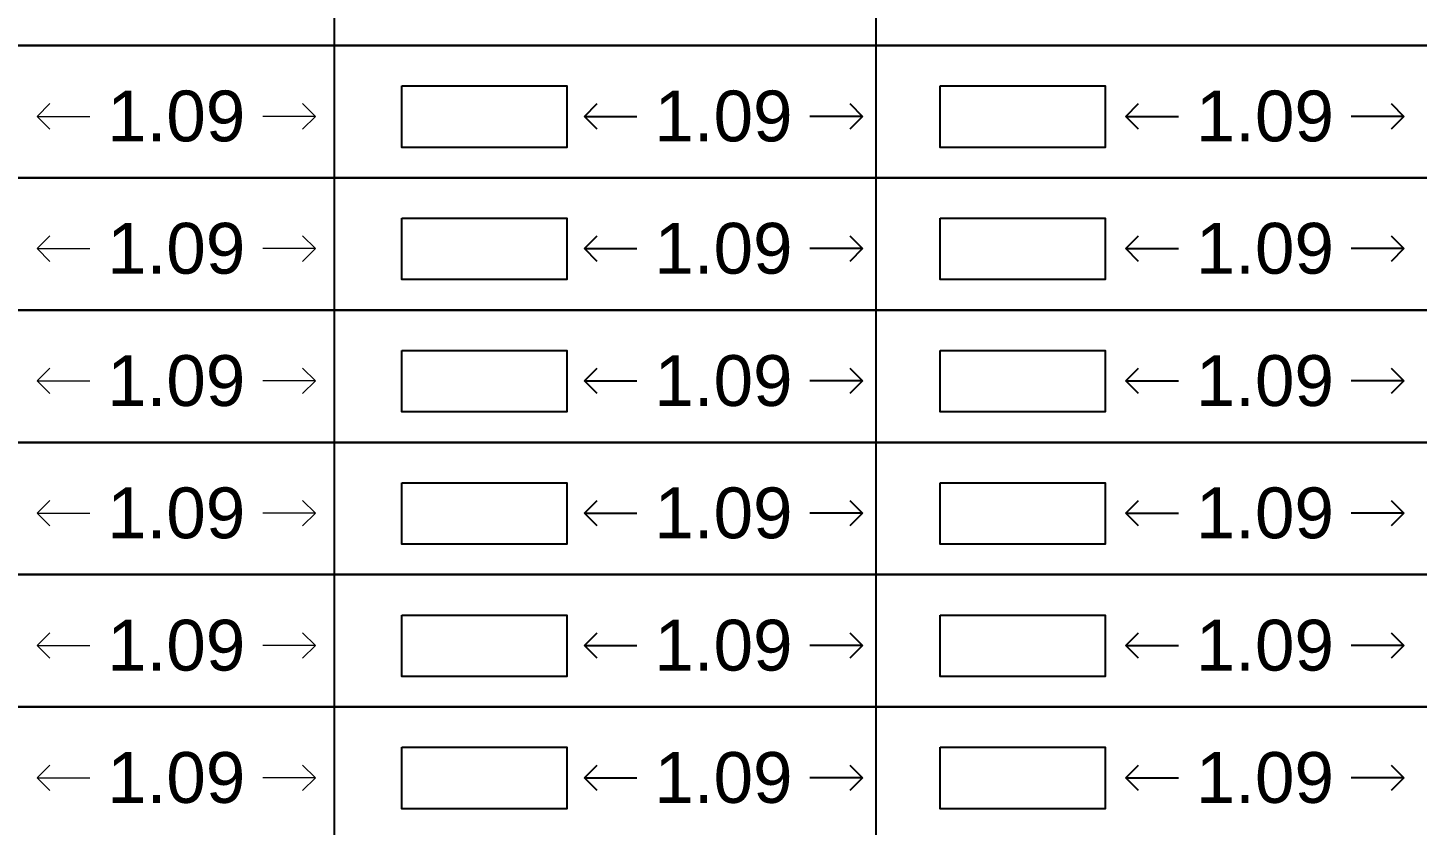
# Model space of a CAD drawing. Header units: millimetres. Extents: x -9481 to -9286, y 28700 to 28853.
# Drawn here: x -9452.65 to -9447.18, y 28758.84 to 28761.97 of the extents above; entities that cross this region are included whole.
import ezdxf

# ---------------------------------------------------------------- set-up
doc = ezdxf.new("R2010")
doc.units = ezdxf.units.MM
doc.header["$PDMODE"] = 34
doc.header["$PDSIZE"] = -15
doc.linetypes.add('CONTINULUS', pattern=[0])
doc.layers.add('BLK_1_FLR_2_REGULAR_ROOM_1', color=7, linetype='Continuous', lineweight=0)
doc.layers.add('PLAN', color=7, linetype='Continuous', lineweight=40)
doc.layers.add('BLK_1_FLR_3_REGULAR_ROOM_1', color=7, linetype='Continuous')
doc.layers.add('BLK_1_FLR_4_REGULAR_ROOM_1', color=7, linetype='Continuous', plot=False)
doc.styles.add('Arial', font='arial.ttf', dxfattribs={"height": 0.2})
doc.styles.add('style2', font='arial.ttf', dxfattribs={"height": 0.3})
doc.dimstyles.new('INT DIM', dxfattribs={"dimtxt": 0.3, "dimasz": 0.1, "dimexe": 0.18, "dimexo": 0.0625, "dimgap": 0.09, "dimtad": 0, "dimzin": 0, "dimdsep": 46, "dimtxsty": 'style2', "dimblk": 'OPEN90', "dimcen": 0.09, "dimse1": 1, "dimse2": 1, "dimclrd": 250, "dimclrt": 256, "dimadec": 0, "dimazin": 0, "dimtfac": 1, "dimtofl": 0, "dimtmove": 0, "dimatfit": 3, "dimfxl": 1, "dimtolj": 1, "dimtzin": 0, "dimlwd": -1, "dimarcsym": 0})

# ---------------------------------------------------------------- blocks, each defined once
blk = doc.blocks.new('_Open90')
at = {"layer": 'PLAN', "color": 0, "lineweight": -2}
for p, q in [((0, 0), (-1, 0)), ((-0.5, 0.5), (0, 0)), ((0, 0), (-0.5, -0.5))]:
    blk.add_line(p, q, dxfattribs=at)
blk = doc.blocks.new('*D109')
at = {"layer": 'BLK_1_FLR_2_REGULAR_ROOM_1', "color": 250}
for p, q in [((-9452.509323, 28761.624893), (-9452.402135, 28761.624893)), ((-9451.614347, 28761.624893), (-9451.721535, 28761.624893))]:
    blk.add_line(p, q, dxfattribs=at)
at = {"layer": 'Defpoints', "color": 0}
for p in [(-9452.609323, 28761.744968), (-9451.514347, 28761.744968), (-9451.514347, 28761.624893)]:
    blk.add_point(p, dxfattribs=at)
at = {"layer": 'BLK_1_FLR_2_REGULAR_ROOM_1', "color": 250, "xscale": 0.1, "yscale": 0.1, "zscale": 0.1, "rotation": 180}
blk.add_blockref('_Open90', (-9452.609323, 28761.624893), dxfattribs=at)
at = {"layer": 'BLK_1_FLR_2_REGULAR_ROOM_1', "color": 250, "xscale": 0.1, "yscale": 0.1, "zscale": 0.1}
blk.add_blockref('_Open90', (-9451.514347, 28761.624893), dxfattribs=at)
at = {"layer": 'BLK_1_FLR_2_REGULAR_ROOM_1', "linetype": 'CONTINULUS', "ltscale": 0.05, "insert": (-9452.061835, 28761.624893), "char_height": 0.2, "attachment_point": 5, "style": 'Arial', "bg_fill": 3, "box_fill_scale": 1.1, "bg_fill_color": 256, "bg_fill_true_color": 13158600, "bg_fill_transparency": 0}
blk.add_mtext('\\A1;1.09', dxfattribs=at)
blk = doc.blocks.new('*D110')
at = {"layer": 'BLK_1_FLR_3_REGULAR_ROOM_1', "color": 250}
for p, q in [((-9450.355799, 28761.624893), (-9450.248611, 28761.624893)), ((-9449.460823, 28761.624893), (-9449.568011, 28761.624893))]:
    blk.add_line(p, q, dxfattribs=at)
at = {"layer": 'Defpoints', "color": 0}
for p in [(-9450.455799, 28761.744968), (-9449.360823, 28761.744968), (-9449.360823, 28761.624893)]:
    blk.add_point(p, dxfattribs=at)
at = {"layer": 'BLK_1_FLR_3_REGULAR_ROOM_1', "color": 250, "xscale": 0.1, "yscale": 0.1, "zscale": 0.1, "rotation": 180}
blk.add_blockref('_Open90', (-9450.455799, 28761.624893), dxfattribs=at)
at = {"layer": 'BLK_1_FLR_3_REGULAR_ROOM_1', "color": 250, "xscale": 0.1, "yscale": 0.1, "zscale": 0.1}
blk.add_blockref('_Open90', (-9449.360823, 28761.624893), dxfattribs=at)
at = {"layer": 'BLK_1_FLR_3_REGULAR_ROOM_1', "linetype": 'CONTINULUS', "ltscale": 0.05, "insert": (-9449.908311, 28761.624893), "char_height": 0.2, "attachment_point": 5, "style": 'Arial', "bg_fill": 3, "box_fill_scale": 1.1, "bg_fill_color": 256, "bg_fill_true_color": 13158600, "bg_fill_transparency": 0}
blk.add_mtext('\\A1;1.09', dxfattribs=at)
blk = doc.blocks.new('*D111')
at = {"layer": 'BLK_1_FLR_4_REGULAR_ROOM_1', "color": 250}
for p, q in [((-9448.225369, 28761.624893), (-9448.118181, 28761.624893)), ((-9447.330393, 28761.624893), (-9447.437581, 28761.624893))]:
    blk.add_line(p, q, dxfattribs=at)
at = {"layer": 'Defpoints', "color": 0}
for p in [(-9448.325369, 28761.744968), (-9447.230393, 28761.744968), (-9447.230393, 28761.624893)]:
    blk.add_point(p, dxfattribs=at)
at = {"layer": 'BLK_1_FLR_4_REGULAR_ROOM_1', "color": 250, "xscale": 0.1, "yscale": 0.1, "zscale": 0.1, "rotation": 180}
blk.add_blockref('_Open90', (-9448.325369, 28761.624893), dxfattribs=at)
at = {"layer": 'BLK_1_FLR_4_REGULAR_ROOM_1', "color": 250, "xscale": 0.1, "yscale": 0.1, "zscale": 0.1}
blk.add_blockref('_Open90', (-9447.230393, 28761.624893), dxfattribs=at)
at = {"layer": 'BLK_1_FLR_4_REGULAR_ROOM_1', "linetype": 'CONTINULUS', "ltscale": 0.05, "insert": (-9447.777881, 28761.624893), "char_height": 0.2, "attachment_point": 5, "style": 'Arial', "bg_fill": 3, "box_fill_scale": 1.1, "bg_fill_color": 256, "bg_fill_true_color": 13158600, "bg_fill_transparency": 0}
blk.add_mtext('\\A1;1.09', dxfattribs=at)
blk = doc.blocks.new('*D116')
at = {"layer": 'BLK_1_FLR_2_REGULAR_ROOM_1', "color": 250}
for p, q in [((-9452.509323, 28761.104247), (-9452.402135, 28761.104247)), ((-9451.614347, 28761.104247), (-9451.721535, 28761.104247))]:
    blk.add_line(p, q, dxfattribs=at)
at = {"layer": 'Defpoints', "color": 0}
for p in [(-9452.609323, 28761.224321), (-9451.514347, 28761.224321), (-9451.514347, 28761.104247)]:
    blk.add_point(p, dxfattribs=at)
at = {"layer": 'BLK_1_FLR_2_REGULAR_ROOM_1', "color": 250, "xscale": 0.1, "yscale": 0.1, "zscale": 0.1, "rotation": 180}
blk.add_blockref('_Open90', (-9452.609323, 28761.104247), dxfattribs=at)
at = {"layer": 'BLK_1_FLR_2_REGULAR_ROOM_1', "color": 250, "xscale": 0.1, "yscale": 0.1, "zscale": 0.1}
blk.add_blockref('_Open90', (-9451.514347, 28761.104247), dxfattribs=at)
at = {"layer": 'BLK_1_FLR_2_REGULAR_ROOM_1', "linetype": 'CONTINULUS', "ltscale": 0.05, "insert": (-9452.061835, 28761.104247), "char_height": 0.2, "attachment_point": 5, "style": 'Arial', "bg_fill": 3, "box_fill_scale": 1.1, "bg_fill_color": 256, "bg_fill_true_color": 13158600, "bg_fill_transparency": 0}
blk.add_mtext('\\A1;1.09', dxfattribs=at)
blk = doc.blocks.new('*D117')
at = {"layer": 'BLK_1_FLR_3_REGULAR_ROOM_1', "color": 250}
for p, q in [((-9450.355799, 28761.104247), (-9450.248611, 28761.104247)), ((-9449.460823, 28761.104247), (-9449.568011, 28761.104247))]:
    blk.add_line(p, q, dxfattribs=at)
at = {"layer": 'Defpoints', "color": 0}
for p in [(-9450.455799, 28761.224321), (-9449.360823, 28761.224321), (-9449.360823, 28761.104247)]:
    blk.add_point(p, dxfattribs=at)
at = {"layer": 'BLK_1_FLR_3_REGULAR_ROOM_1', "color": 250, "xscale": 0.1, "yscale": 0.1, "zscale": 0.1, "rotation": 180}
blk.add_blockref('_Open90', (-9450.455799, 28761.104247), dxfattribs=at)
at = {"layer": 'BLK_1_FLR_3_REGULAR_ROOM_1', "color": 250, "xscale": 0.1, "yscale": 0.1, "zscale": 0.1}
blk.add_blockref('_Open90', (-9449.360823, 28761.104247), dxfattribs=at)
at = {"layer": 'BLK_1_FLR_3_REGULAR_ROOM_1', "linetype": 'CONTINULUS', "ltscale": 0.05, "insert": (-9449.908311, 28761.104247), "char_height": 0.2, "attachment_point": 5, "style": 'Arial', "bg_fill": 3, "box_fill_scale": 1.1, "bg_fill_color": 256, "bg_fill_true_color": 13158600, "bg_fill_transparency": 0}
blk.add_mtext('\\A1;1.09', dxfattribs=at)
blk = doc.blocks.new('*D118')
at = {"layer": 'BLK_1_FLR_4_REGULAR_ROOM_1', "color": 250}
for p, q in [((-9448.225369, 28761.104247), (-9448.118181, 28761.104247)), ((-9447.330393, 28761.104247), (-9447.437581, 28761.104247))]:
    blk.add_line(p, q, dxfattribs=at)
at = {"layer": 'Defpoints', "color": 0}
for p in [(-9448.325369, 28761.224321), (-9447.230393, 28761.224321), (-9447.230393, 28761.104247)]:
    blk.add_point(p, dxfattribs=at)
at = {"layer": 'BLK_1_FLR_4_REGULAR_ROOM_1', "color": 250, "xscale": 0.1, "yscale": 0.1, "zscale": 0.1, "rotation": 180}
blk.add_blockref('_Open90', (-9448.325369, 28761.104247), dxfattribs=at)
at = {"layer": 'BLK_1_FLR_4_REGULAR_ROOM_1', "color": 250, "xscale": 0.1, "yscale": 0.1, "zscale": 0.1}
blk.add_blockref('_Open90', (-9447.230393, 28761.104247), dxfattribs=at)
at = {"layer": 'BLK_1_FLR_4_REGULAR_ROOM_1', "linetype": 'CONTINULUS', "ltscale": 0.05, "insert": (-9447.777881, 28761.104247), "char_height": 0.2, "attachment_point": 5, "style": 'Arial', "bg_fill": 3, "box_fill_scale": 1.1, "bg_fill_color": 256, "bg_fill_true_color": 13158600, "bg_fill_transparency": 0}
blk.add_mtext('\\A1;1.09', dxfattribs=at)
blk = doc.blocks.new('*D123')
at = {"layer": 'BLK_1_FLR_2_REGULAR_ROOM_1', "color": 250}
for p, q in [((-9452.509323, 28760.5836), (-9452.402135, 28760.5836)), ((-9451.614347, 28760.5836), (-9451.721535, 28760.5836))]:
    blk.add_line(p, q, dxfattribs=at)
at = {"layer": 'Defpoints', "color": 0}
for p in [(-9452.609323, 28760.703674), (-9451.514347, 28760.703674), (-9451.514347, 28760.5836)]:
    blk.add_point(p, dxfattribs=at)
at = {"layer": 'BLK_1_FLR_2_REGULAR_ROOM_1', "color": 250, "xscale": 0.1, "yscale": 0.1, "zscale": 0.1, "rotation": 180}
blk.add_blockref('_Open90', (-9452.609323, 28760.5836), dxfattribs=at)
at = {"layer": 'BLK_1_FLR_2_REGULAR_ROOM_1', "color": 250, "xscale": 0.1, "yscale": 0.1, "zscale": 0.1}
blk.add_blockref('_Open90', (-9451.514347, 28760.5836), dxfattribs=at)
at = {"layer": 'BLK_1_FLR_2_REGULAR_ROOM_1', "linetype": 'CONTINULUS', "ltscale": 0.05, "insert": (-9452.061835, 28760.5836), "char_height": 0.2, "attachment_point": 5, "style": 'Arial', "bg_fill": 3, "box_fill_scale": 1.1, "bg_fill_color": 256, "bg_fill_true_color": 13158600, "bg_fill_transparency": 0}
blk.add_mtext('\\A1;1.09', dxfattribs=at)
blk = doc.blocks.new('*D124')
at = {"layer": 'BLK_1_FLR_3_REGULAR_ROOM_1', "color": 250}
for p, q in [((-9450.355799, 28760.5836), (-9450.248611, 28760.5836)), ((-9449.460823, 28760.5836), (-9449.568011, 28760.5836))]:
    blk.add_line(p, q, dxfattribs=at)
at = {"layer": 'Defpoints', "color": 0}
for p in [(-9450.455799, 28760.703674), (-9449.360823, 28760.703674), (-9449.360823, 28760.5836)]:
    blk.add_point(p, dxfattribs=at)
at = {"layer": 'BLK_1_FLR_3_REGULAR_ROOM_1', "color": 250, "xscale": 0.1, "yscale": 0.1, "zscale": 0.1, "rotation": 180}
blk.add_blockref('_Open90', (-9450.455799, 28760.5836), dxfattribs=at)
at = {"layer": 'BLK_1_FLR_3_REGULAR_ROOM_1', "color": 250, "xscale": 0.1, "yscale": 0.1, "zscale": 0.1}
blk.add_blockref('_Open90', (-9449.360823, 28760.5836), dxfattribs=at)
at = {"layer": 'BLK_1_FLR_3_REGULAR_ROOM_1', "linetype": 'CONTINULUS', "ltscale": 0.05, "insert": (-9449.908311, 28760.5836), "char_height": 0.2, "attachment_point": 5, "style": 'Arial', "bg_fill": 3, "box_fill_scale": 1.1, "bg_fill_color": 256, "bg_fill_true_color": 13158600, "bg_fill_transparency": 0}
blk.add_mtext('\\A1;1.09', dxfattribs=at)
blk = doc.blocks.new('*D125')
at = {"layer": 'BLK_1_FLR_4_REGULAR_ROOM_1', "color": 250}
for p, q in [((-9448.225369, 28760.5836), (-9448.118181, 28760.5836)), ((-9447.330393, 28760.5836), (-9447.437581, 28760.5836))]:
    blk.add_line(p, q, dxfattribs=at)
at = {"layer": 'Defpoints', "color": 0}
for p in [(-9448.325369, 28760.703674), (-9447.230393, 28760.703674), (-9447.230393, 28760.5836)]:
    blk.add_point(p, dxfattribs=at)
at = {"layer": 'BLK_1_FLR_4_REGULAR_ROOM_1', "color": 250, "xscale": 0.1, "yscale": 0.1, "zscale": 0.1, "rotation": 180}
blk.add_blockref('_Open90', (-9448.325369, 28760.5836), dxfattribs=at)
at = {"layer": 'BLK_1_FLR_4_REGULAR_ROOM_1', "color": 250, "xscale": 0.1, "yscale": 0.1, "zscale": 0.1}
blk.add_blockref('_Open90', (-9447.230393, 28760.5836), dxfattribs=at)
at = {"layer": 'BLK_1_FLR_4_REGULAR_ROOM_1', "linetype": 'CONTINULUS', "ltscale": 0.05, "insert": (-9447.777881, 28760.5836), "char_height": 0.2, "attachment_point": 5, "style": 'Arial', "bg_fill": 3, "box_fill_scale": 1.1, "bg_fill_color": 256, "bg_fill_true_color": 13158600, "bg_fill_transparency": 0}
blk.add_mtext('\\A1;1.09', dxfattribs=at)
blk = doc.blocks.new('*D130')
at = {"layer": 'BLK_1_FLR_2_REGULAR_ROOM_1', "color": 250}
for p, q in [((-9452.509323, 28760.062953), (-9452.402135, 28760.062953)), ((-9451.614347, 28760.062953), (-9451.721535, 28760.062953))]:
    blk.add_line(p, q, dxfattribs=at)
at = {"layer": 'Defpoints', "color": 0}
for p in [(-9452.609323, 28760.183027), (-9451.514347, 28760.183027), (-9451.514347, 28760.062953)]:
    blk.add_point(p, dxfattribs=at)
at = {"layer": 'BLK_1_FLR_2_REGULAR_ROOM_1', "color": 250, "xscale": 0.1, "yscale": 0.1, "zscale": 0.1, "rotation": 180}
blk.add_blockref('_Open90', (-9452.609323, 28760.062953), dxfattribs=at)
at = {"layer": 'BLK_1_FLR_2_REGULAR_ROOM_1', "color": 250, "xscale": 0.1, "yscale": 0.1, "zscale": 0.1}
blk.add_blockref('_Open90', (-9451.514347, 28760.062953), dxfattribs=at)
at = {"layer": 'BLK_1_FLR_2_REGULAR_ROOM_1', "linetype": 'CONTINULUS', "ltscale": 0.05, "insert": (-9452.061835, 28760.062953), "char_height": 0.2, "attachment_point": 5, "style": 'Arial', "bg_fill": 3, "box_fill_scale": 1.1, "bg_fill_color": 256, "bg_fill_true_color": 13158600, "bg_fill_transparency": 0}
blk.add_mtext('\\A1;1.09', dxfattribs=at)
blk = doc.blocks.new('*D131')
at = {"layer": 'BLK_1_FLR_3_REGULAR_ROOM_1', "color": 250}
for p, q in [((-9450.355799, 28760.062953), (-9450.248611, 28760.062953)), ((-9449.460823, 28760.062953), (-9449.568011, 28760.062953))]:
    blk.add_line(p, q, dxfattribs=at)
at = {"layer": 'Defpoints', "color": 0}
for p in [(-9450.455799, 28760.183027), (-9449.360823, 28760.183027), (-9449.360823, 28760.062953)]:
    blk.add_point(p, dxfattribs=at)
at = {"layer": 'BLK_1_FLR_3_REGULAR_ROOM_1', "color": 250, "xscale": 0.1, "yscale": 0.1, "zscale": 0.1, "rotation": 180}
blk.add_blockref('_Open90', (-9450.455799, 28760.062953), dxfattribs=at)
at = {"layer": 'BLK_1_FLR_3_REGULAR_ROOM_1', "color": 250, "xscale": 0.1, "yscale": 0.1, "zscale": 0.1}
blk.add_blockref('_Open90', (-9449.360823, 28760.062953), dxfattribs=at)
at = {"layer": 'BLK_1_FLR_3_REGULAR_ROOM_1', "linetype": 'CONTINULUS', "ltscale": 0.05, "insert": (-9449.908311, 28760.062953), "char_height": 0.2, "attachment_point": 5, "style": 'Arial', "bg_fill": 3, "box_fill_scale": 1.1, "bg_fill_color": 256, "bg_fill_true_color": 13158600, "bg_fill_transparency": 0}
blk.add_mtext('\\A1;1.09', dxfattribs=at)
blk = doc.blocks.new('*D132')
at = {"layer": 'BLK_1_FLR_4_REGULAR_ROOM_1', "color": 250}
for p, q in [((-9448.225369, 28760.062953), (-9448.118181, 28760.062953)), ((-9447.330393, 28760.062953), (-9447.437581, 28760.062953))]:
    blk.add_line(p, q, dxfattribs=at)
at = {"layer": 'Defpoints', "color": 0}
for p in [(-9448.325369, 28760.183027), (-9447.230393, 28760.183027), (-9447.230393, 28760.062953)]:
    blk.add_point(p, dxfattribs=at)
at = {"layer": 'BLK_1_FLR_4_REGULAR_ROOM_1', "color": 250, "xscale": 0.1, "yscale": 0.1, "zscale": 0.1, "rotation": 180}
blk.add_blockref('_Open90', (-9448.325369, 28760.062953), dxfattribs=at)
at = {"layer": 'BLK_1_FLR_4_REGULAR_ROOM_1', "color": 250, "xscale": 0.1, "yscale": 0.1, "zscale": 0.1}
blk.add_blockref('_Open90', (-9447.230393, 28760.062953), dxfattribs=at)
at = {"layer": 'BLK_1_FLR_4_REGULAR_ROOM_1', "linetype": 'CONTINULUS', "ltscale": 0.05, "insert": (-9447.777881, 28760.062953), "char_height": 0.2, "attachment_point": 5, "style": 'Arial', "bg_fill": 3, "box_fill_scale": 1.1, "bg_fill_color": 256, "bg_fill_true_color": 13158600, "bg_fill_transparency": 0}
blk.add_mtext('\\A1;1.09', dxfattribs=at)
blk = doc.blocks.new('*D137')
at = {"layer": 'BLK_1_FLR_2_REGULAR_ROOM_1', "color": 250}
for p, q in [((-9452.509323, 28759.542306), (-9452.402135, 28759.542306)), ((-9451.614347, 28759.542306), (-9451.721535, 28759.542306))]:
    blk.add_line(p, q, dxfattribs=at)
at = {"layer": 'Defpoints', "color": 0}
for p in [(-9452.609323, 28759.66238), (-9451.514347, 28759.66238), (-9451.514347, 28759.542306)]:
    blk.add_point(p, dxfattribs=at)
at = {"layer": 'BLK_1_FLR_2_REGULAR_ROOM_1', "color": 250, "xscale": 0.1, "yscale": 0.1, "zscale": 0.1, "rotation": 180}
blk.add_blockref('_Open90', (-9452.609323, 28759.542306), dxfattribs=at)
at = {"layer": 'BLK_1_FLR_2_REGULAR_ROOM_1', "color": 250, "xscale": 0.1, "yscale": 0.1, "zscale": 0.1}
blk.add_blockref('_Open90', (-9451.514347, 28759.542306), dxfattribs=at)
at = {"layer": 'BLK_1_FLR_2_REGULAR_ROOM_1', "linetype": 'CONTINULUS', "ltscale": 0.05, "insert": (-9452.061835, 28759.542306), "char_height": 0.2, "attachment_point": 5, "style": 'Arial', "bg_fill": 3, "box_fill_scale": 1.1, "bg_fill_color": 256, "bg_fill_true_color": 13158600, "bg_fill_transparency": 0}
blk.add_mtext('\\A1;1.09', dxfattribs=at)
blk = doc.blocks.new('*D138')
at = {"layer": 'BLK_1_FLR_3_REGULAR_ROOM_1', "color": 250}
for p, q in [((-9450.355799, 28759.542306), (-9450.248611, 28759.542306)), ((-9449.460823, 28759.542306), (-9449.568011, 28759.542306))]:
    blk.add_line(p, q, dxfattribs=at)
at = {"layer": 'Defpoints', "color": 0}
for p in [(-9450.455799, 28759.66238), (-9449.360823, 28759.66238), (-9449.360823, 28759.542306)]:
    blk.add_point(p, dxfattribs=at)
at = {"layer": 'BLK_1_FLR_3_REGULAR_ROOM_1', "color": 250, "xscale": 0.1, "yscale": 0.1, "zscale": 0.1, "rotation": 180}
blk.add_blockref('_Open90', (-9450.455799, 28759.542306), dxfattribs=at)
at = {"layer": 'BLK_1_FLR_3_REGULAR_ROOM_1', "color": 250, "xscale": 0.1, "yscale": 0.1, "zscale": 0.1}
blk.add_blockref('_Open90', (-9449.360823, 28759.542306), dxfattribs=at)
at = {"layer": 'BLK_1_FLR_3_REGULAR_ROOM_1', "linetype": 'CONTINULUS', "ltscale": 0.05, "insert": (-9449.908311, 28759.542306), "char_height": 0.2, "attachment_point": 5, "style": 'Arial', "bg_fill": 3, "box_fill_scale": 1.1, "bg_fill_color": 256, "bg_fill_true_color": 13158600, "bg_fill_transparency": 0}
blk.add_mtext('\\A1;1.09', dxfattribs=at)
blk = doc.blocks.new('*D139')
at = {"layer": 'BLK_1_FLR_4_REGULAR_ROOM_1', "color": 250}
for p, q in [((-9448.225369, 28759.542306), (-9448.118181, 28759.542306)), ((-9447.330393, 28759.542306), (-9447.437581, 28759.542306))]:
    blk.add_line(p, q, dxfattribs=at)
at = {"layer": 'Defpoints', "color": 0}
for p in [(-9448.325369, 28759.66238), (-9447.230393, 28759.66238), (-9447.230393, 28759.542306)]:
    blk.add_point(p, dxfattribs=at)
at = {"layer": 'BLK_1_FLR_4_REGULAR_ROOM_1', "color": 250, "xscale": 0.1, "yscale": 0.1, "zscale": 0.1, "rotation": 180}
blk.add_blockref('_Open90', (-9448.325369, 28759.542306), dxfattribs=at)
at = {"layer": 'BLK_1_FLR_4_REGULAR_ROOM_1', "color": 250, "xscale": 0.1, "yscale": 0.1, "zscale": 0.1}
blk.add_blockref('_Open90', (-9447.230393, 28759.542306), dxfattribs=at)
at = {"layer": 'BLK_1_FLR_4_REGULAR_ROOM_1', "linetype": 'CONTINULUS', "ltscale": 0.05, "insert": (-9447.777881, 28759.542306), "char_height": 0.2, "attachment_point": 5, "style": 'Arial', "bg_fill": 3, "box_fill_scale": 1.1, "bg_fill_color": 256, "bg_fill_true_color": 13158600, "bg_fill_transparency": 0}
blk.add_mtext('\\A1;1.09', dxfattribs=at)
blk = doc.blocks.new('*D144')
at = {"layer": 'BLK_1_FLR_2_REGULAR_ROOM_1', "color": 250}
for p, q in [((-9452.509323, 28759.021659), (-9452.402135, 28759.021659)), ((-9451.614347, 28759.021659), (-9451.721535, 28759.021659))]:
    blk.add_line(p, q, dxfattribs=at)
at = {"layer": 'Defpoints', "color": 0}
for p in [(-9452.609323, 28759.141733), (-9451.514347, 28759.141733), (-9451.514347, 28759.021659)]:
    blk.add_point(p, dxfattribs=at)
at = {"layer": 'BLK_1_FLR_2_REGULAR_ROOM_1', "color": 250, "xscale": 0.1, "yscale": 0.1, "zscale": 0.1, "rotation": 180}
blk.add_blockref('_Open90', (-9452.609323, 28759.021659), dxfattribs=at)
at = {"layer": 'BLK_1_FLR_2_REGULAR_ROOM_1', "color": 250, "xscale": 0.1, "yscale": 0.1, "zscale": 0.1}
blk.add_blockref('_Open90', (-9451.514347, 28759.021659), dxfattribs=at)
at = {"layer": 'BLK_1_FLR_2_REGULAR_ROOM_1', "linetype": 'CONTINULUS', "ltscale": 0.05, "insert": (-9452.061835, 28759.021659), "char_height": 0.2, "attachment_point": 5, "style": 'Arial', "bg_fill": 3, "box_fill_scale": 1.1, "bg_fill_color": 256, "bg_fill_true_color": 13158600, "bg_fill_transparency": 0}
blk.add_mtext('\\A1;1.09', dxfattribs=at)
blk = doc.blocks.new('*D145')
at = {"layer": 'BLK_1_FLR_3_REGULAR_ROOM_1', "color": 250}
for p, q in [((-9450.355799, 28759.021659), (-9450.248611, 28759.021659)), ((-9449.460823, 28759.021659), (-9449.568011, 28759.021659))]:
    blk.add_line(p, q, dxfattribs=at)
at = {"layer": 'Defpoints', "color": 0}
for p in [(-9450.455799, 28759.141733), (-9449.360823, 28759.141733), (-9449.360823, 28759.021659)]:
    blk.add_point(p, dxfattribs=at)
at = {"layer": 'BLK_1_FLR_3_REGULAR_ROOM_1', "color": 250, "xscale": 0.1, "yscale": 0.1, "zscale": 0.1, "rotation": 180}
blk.add_blockref('_Open90', (-9450.455799, 28759.021659), dxfattribs=at)
at = {"layer": 'BLK_1_FLR_3_REGULAR_ROOM_1', "color": 250, "xscale": 0.1, "yscale": 0.1, "zscale": 0.1}
blk.add_blockref('_Open90', (-9449.360823, 28759.021659), dxfattribs=at)
at = {"layer": 'BLK_1_FLR_3_REGULAR_ROOM_1', "linetype": 'CONTINULUS', "ltscale": 0.05, "insert": (-9449.908311, 28759.021659), "char_height": 0.2, "attachment_point": 5, "style": 'Arial', "bg_fill": 3, "box_fill_scale": 1.1, "bg_fill_color": 256, "bg_fill_true_color": 13158600, "bg_fill_transparency": 0}
blk.add_mtext('\\A1;1.09', dxfattribs=at)
blk = doc.blocks.new('*D146')
at = {"layer": 'BLK_1_FLR_4_REGULAR_ROOM_1', "color": 250}
for p, q in [((-9448.225369, 28759.021659), (-9448.118181, 28759.021659)), ((-9447.330393, 28759.021659), (-9447.437581, 28759.021659))]:
    blk.add_line(p, q, dxfattribs=at)
at = {"layer": 'Defpoints', "color": 0}
for p in [(-9448.325369, 28759.141733), (-9447.230393, 28759.141733), (-9447.230393, 28759.021659)]:
    blk.add_point(p, dxfattribs=at)
at = {"layer": 'BLK_1_FLR_4_REGULAR_ROOM_1', "color": 250, "xscale": 0.1, "yscale": 0.1, "zscale": 0.1, "rotation": 180}
blk.add_blockref('_Open90', (-9448.325369, 28759.021659), dxfattribs=at)
at = {"layer": 'BLK_1_FLR_4_REGULAR_ROOM_1', "color": 250, "xscale": 0.1, "yscale": 0.1, "zscale": 0.1}
blk.add_blockref('_Open90', (-9447.230393, 28759.021659), dxfattribs=at)
at = {"layer": 'BLK_1_FLR_4_REGULAR_ROOM_1', "linetype": 'CONTINULUS', "ltscale": 0.05, "insert": (-9447.777881, 28759.021659), "char_height": 0.2, "attachment_point": 5, "style": 'Arial', "bg_fill": 3, "box_fill_scale": 1.1, "bg_fill_color": 256, "bg_fill_true_color": 13158600, "bg_fill_transparency": 0}
blk.add_mtext('\\A1;1.09', dxfattribs=at)

msp = doc.modelspace()

# ---------------------------------------------------------------- linework, layer by layer
for p, q in [((-9449.308551, 28765.027757), (-9449.308551, 28761.903876)), ((-9451.440064, 28764.50711), (-9451.440064, 28761.903876)), ((-9451.440064, 28761.903876), (-9451.440064, 28761.383229)), ((-9449.308551, 28761.903876), (-9449.308551, 28761.383229)), ((-9451.440064, 28761.383229), (-9451.440064, 28760.862582)), ((-9449.308551, 28761.383229), (-9449.308551, 28760.862582)), ((-9451.440064, 28760.862582), (-9451.440064, 28760.341935)), ((-9449.308551, 28760.862582), (-9449.308551, 28760.341935)), ((-9451.440064, 28760.341935), (-9451.440064, 28759.821288)), ((-9449.308551, 28760.341935), (-9449.308551, 28759.821288)), ((-9451.440064, 28759.821288), (-9451.440064, 28759.300641)), ((-9449.308551, 28759.821288), (-9449.308551, 28759.300641)), ((-9451.440064, 28759.300641), (-9451.440064, 28758.779994)), ((-9449.308551, 28759.300641), (-9449.308551, 28758.779994))]:
    msp.add_line(p, q)
for points in [[(-9442.229952, 28764.50711), (-9442.229952, 28761.903876), (-9461.731845, 28761.903876)], [(-9461.731845, 28761.903876), (-9442.229952, 28761.903876), (-9442.229952, 28761.383229), (-9461.731845, 28761.383229)], [(-9461.731845, 28761.383229), (-9442.229952, 28761.383229), (-9442.229952, 28760.862582), (-9461.731845, 28760.862582)], [(-9461.731845, 28760.862582), (-9442.229952, 28760.862582), (-9442.229952, 28760.341935), (-9461.731845, 28760.341935)], [(-9461.731845, 28760.341935), (-9442.229952, 28760.341935), (-9442.229952, 28759.821288), (-9461.731845, 28759.821288)], [(-9461.731845, 28759.821288), (-9442.229952, 28759.821288), (-9442.229952, 28759.300641), (-9461.731845, 28759.300641)], [(-9461.731845, 28759.300641), (-9442.229952, 28759.300641), (-9442.229952, 28758.779994), (-9461.731845, 28758.779994)]]:
    msp.add_lwpolyline(points)
at = {"layer": 'BLK_1_FLR_3_REGULAR_ROOM_1', "color": 3}
msp.add_lwpolyline([(-9451.174257, 28761.744968), (-9450.525076, 28761.744968), (-9450.525076, 28761.502819), (-9451.174257, 28761.502819)], close=True, dxfattribs=at)
at = {"layer": 'BLK_1_FLR_3_REGULAR_ROOM_1', "color": 4}
msp.add_lwpolyline([(-9451.174257, 28761.224321), (-9450.525076, 28761.224321), (-9450.525076, 28760.982172), (-9451.174257, 28760.982172)], close=True, dxfattribs=at)
at = {"layer": 'BLK_1_FLR_3_REGULAR_ROOM_1', "color": 5}
msp.add_lwpolyline([(-9451.174257, 28760.703674), (-9450.525076, 28760.703674), (-9450.525076, 28760.461525), (-9451.174257, 28760.461525)], close=True, dxfattribs=at)
at = {"layer": 'BLK_1_FLR_3_REGULAR_ROOM_1', "color": 28}
msp.add_lwpolyline([(-9451.174257, 28760.183027), (-9450.525076, 28760.183027), (-9450.525076, 28759.940878), (-9451.174257, 28759.940878)], close=True, dxfattribs=at)
at = {"layer": 'BLK_1_FLR_3_REGULAR_ROOM_1', "color": 29}
msp.add_lwpolyline([(-9451.174257, 28759.66238), (-9450.525076, 28759.66238), (-9450.525076, 28759.420231), (-9451.174257, 28759.420231)], close=True, dxfattribs=at)
at = {"layer": 'BLK_1_FLR_3_REGULAR_ROOM_1', "color": 30}
msp.add_lwpolyline([(-9451.174257, 28759.141733), (-9450.525076, 28759.141733), (-9450.525076, 28758.899584), (-9451.174257, 28758.899584)], close=True, dxfattribs=at)
at = {"layer": 'BLK_1_FLR_4_REGULAR_ROOM_1', "color": 3}
msp.add_lwpolyline([(-9449.055205, 28761.744968), (-9448.406024, 28761.744968), (-9448.406024, 28761.502819), (-9449.055205, 28761.502819)], close=True, dxfattribs=at)
at = {"layer": 'BLK_1_FLR_4_REGULAR_ROOM_1', "color": 4}
msp.add_lwpolyline([(-9449.055205, 28761.224321), (-9448.406024, 28761.224321), (-9448.406024, 28760.982172), (-9449.055205, 28760.982172)], close=True, dxfattribs=at)
at = {"layer": 'BLK_1_FLR_4_REGULAR_ROOM_1', "color": 5}
msp.add_lwpolyline([(-9449.055205, 28760.703674), (-9448.406024, 28760.703674), (-9448.406024, 28760.461525), (-9449.055205, 28760.461525)], close=True, dxfattribs=at)
at = {"layer": 'BLK_1_FLR_4_REGULAR_ROOM_1', "color": 28}
msp.add_lwpolyline([(-9449.055205, 28760.183027), (-9448.406024, 28760.183027), (-9448.406024, 28759.940878), (-9449.055205, 28759.940878)], close=True, dxfattribs=at)
at = {"layer": 'BLK_1_FLR_4_REGULAR_ROOM_1', "color": 29}
msp.add_lwpolyline([(-9449.055205, 28759.66238), (-9448.406024, 28759.66238), (-9448.406024, 28759.420231), (-9449.055205, 28759.420231)], close=True, dxfattribs=at)
at = {"layer": 'BLK_1_FLR_4_REGULAR_ROOM_1', "color": 30}
msp.add_lwpolyline([(-9449.055205, 28759.141733), (-9448.406024, 28759.141733), (-9448.406024, 28758.899584), (-9449.055205, 28758.899584)], close=True, dxfattribs=at)

# ---------------------------------------------------------------- next in the draw order: dimensions: what is measured, and where the dimension line sits
at = {"layer": 'BLK_1_FLR_2_REGULAR_ROOM_1', "color": 3}
dim = msp.add_linear_dim(base=(-9451.514347, 28761.624893), p1=(-9452.609323, 28761.744968), p2=(-9451.514347, 28761.744968), dimstyle='INT DIM', override={"dimtxt": 0.2, "dimtxsty": 'Arial', "dimfxl": 0.125, "dimtfill": 1, "dimtfillclr": 7, "dimarcsym": 1}, dxfattribs=at)
dim.commit()
dim.dimension.update_dxf_attribs({"geometry": '*D109', "text_midpoint": (-9452.061835, 28761.624893)})
at = {"layer": 'BLK_1_FLR_2_REGULAR_ROOM_1', "color": 4}
dim = msp.add_linear_dim(base=(-9451.514347, 28761.104247), p1=(-9452.609323, 28761.224321), p2=(-9451.514347, 28761.224321), dimstyle='INT DIM', override={"dimtxt": 0.2, "dimtxsty": 'Arial', "dimfxl": 0.125, "dimtfill": 1, "dimtfillclr": 7, "dimarcsym": 1}, dxfattribs=at)
dim.commit()
dim.dimension.update_dxf_attribs({"geometry": '*D116', "text_midpoint": (-9452.061835, 28761.104247)})
at = {"layer": 'BLK_1_FLR_2_REGULAR_ROOM_1', "color": 5}
dim = msp.add_linear_dim(base=(-9451.514347, 28760.5836), p1=(-9452.609323, 28760.703674), p2=(-9451.514347, 28760.703674), dimstyle='INT DIM', override={"dimtxt": 0.2, "dimtxsty": 'Arial', "dimfxl": 0.125, "dimtfill": 1, "dimtfillclr": 7, "dimarcsym": 1}, dxfattribs=at)
dim.commit()
dim.dimension.update_dxf_attribs({"geometry": '*D123', "text_midpoint": (-9452.061835, 28760.5836)})
at = {"layer": 'BLK_1_FLR_2_REGULAR_ROOM_1', "color": 28}
dim = msp.add_linear_dim(base=(-9451.514347, 28760.062953), p1=(-9452.609323, 28760.183027), p2=(-9451.514347, 28760.183027), dimstyle='INT DIM', override={"dimtxt": 0.2, "dimtxsty": 'Arial', "dimfxl": 0.125, "dimtfill": 1, "dimtfillclr": 7, "dimarcsym": 1}, dxfattribs=at)
dim.commit()
dim.dimension.update_dxf_attribs({"geometry": '*D130', "text_midpoint": (-9452.061835, 28760.062953)})
at = {"layer": 'BLK_1_FLR_2_REGULAR_ROOM_1', "color": 29}
dim = msp.add_linear_dim(base=(-9451.514347, 28759.542306), p1=(-9452.609323, 28759.66238), p2=(-9451.514347, 28759.66238), dimstyle='INT DIM', override={"dimtxt": 0.2, "dimtxsty": 'Arial', "dimfxl": 0.125, "dimtfill": 1, "dimtfillclr": 7, "dimarcsym": 1}, dxfattribs=at)
dim.commit()
dim.dimension.update_dxf_attribs({"geometry": '*D137', "text_midpoint": (-9452.061835, 28759.542306)})
at = {"layer": 'BLK_1_FLR_2_REGULAR_ROOM_1', "color": 30}
dim = msp.add_linear_dim(base=(-9451.514347, 28759.021659), p1=(-9452.609323, 28759.141733), p2=(-9451.514347, 28759.141733), dimstyle='INT DIM', override={"dimtxt": 0.2, "dimtxsty": 'Arial', "dimfxl": 0.125, "dimtfill": 1, "dimtfillclr": 7, "dimarcsym": 1}, dxfattribs=at)
dim.commit()
dim.dimension.update_dxf_attribs({"geometry": '*D144', "text_midpoint": (-9452.061835, 28759.021659)})
at = {"layer": 'BLK_1_FLR_3_REGULAR_ROOM_1', "color": 3}
dim = msp.add_linear_dim(base=(-9449.360823, 28761.624893), p1=(-9450.455799, 28761.744968), p2=(-9449.360823, 28761.744968), dimstyle='INT DIM', override={"dimtxt": 0.2, "dimtxsty": 'Arial', "dimfxl": 0.125, "dimtfill": 1, "dimtfillclr": 7, "dimarcsym": 1}, dxfattribs=at)
dim.commit()
dim.dimension.update_dxf_attribs({"geometry": '*D110', "text_midpoint": (-9449.908311, 28761.624893)})
at = {"layer": 'BLK_1_FLR_3_REGULAR_ROOM_1', "color": 4}
dim = msp.add_linear_dim(base=(-9449.360823, 28761.104247), p1=(-9450.455799, 28761.224321), p2=(-9449.360823, 28761.224321), dimstyle='INT DIM', override={"dimtxt": 0.2, "dimtxsty": 'Arial', "dimfxl": 0.125, "dimtfill": 1, "dimtfillclr": 7, "dimarcsym": 1}, dxfattribs=at)
dim.commit()
dim.dimension.update_dxf_attribs({"geometry": '*D117', "text_midpoint": (-9449.908311, 28761.104247)})
at = {"layer": 'BLK_1_FLR_3_REGULAR_ROOM_1', "color": 5}
dim = msp.add_linear_dim(base=(-9449.360823, 28760.5836), p1=(-9450.455799, 28760.703674), p2=(-9449.360823, 28760.703674), dimstyle='INT DIM', override={"dimtxt": 0.2, "dimtxsty": 'Arial', "dimfxl": 0.125, "dimtfill": 1, "dimtfillclr": 7, "dimarcsym": 1}, dxfattribs=at)
dim.commit()
dim.dimension.update_dxf_attribs({"geometry": '*D124', "text_midpoint": (-9449.908311, 28760.5836)})
at = {"layer": 'BLK_1_FLR_3_REGULAR_ROOM_1', "color": 28}
dim = msp.add_linear_dim(base=(-9449.360823, 28760.062953), p1=(-9450.455799, 28760.183027), p2=(-9449.360823, 28760.183027), dimstyle='INT DIM', override={"dimtxt": 0.2, "dimtxsty": 'Arial', "dimfxl": 0.125, "dimtfill": 1, "dimtfillclr": 7, "dimarcsym": 1}, dxfattribs=at)
dim.commit()
dim.dimension.update_dxf_attribs({"geometry": '*D131', "text_midpoint": (-9449.908311, 28760.062953)})
at = {"layer": 'BLK_1_FLR_3_REGULAR_ROOM_1', "color": 29}
dim = msp.add_linear_dim(base=(-9449.360823, 28759.542306), p1=(-9450.455799, 28759.66238), p2=(-9449.360823, 28759.66238), dimstyle='INT DIM', override={"dimtxt": 0.2, "dimtxsty": 'Arial', "dimfxl": 0.125, "dimtfill": 1, "dimtfillclr": 7, "dimarcsym": 1}, dxfattribs=at)
dim.commit()
dim.dimension.update_dxf_attribs({"geometry": '*D138', "text_midpoint": (-9449.908311, 28759.542306)})
at = {"layer": 'BLK_1_FLR_3_REGULAR_ROOM_1', "color": 30}
dim = msp.add_linear_dim(base=(-9449.360823, 28759.021659), p1=(-9450.455799, 28759.141733), p2=(-9449.360823, 28759.141733), dimstyle='INT DIM', override={"dimtxt": 0.2, "dimtxsty": 'Arial', "dimfxl": 0.125, "dimtfill": 1, "dimtfillclr": 7, "dimarcsym": 1}, dxfattribs=at)
dim.commit()
dim.dimension.update_dxf_attribs({"geometry": '*D145', "text_midpoint": (-9449.908311, 28759.021659)})
at = {"layer": 'BLK_1_FLR_4_REGULAR_ROOM_1', "color": 3}
dim = msp.add_linear_dim(base=(-9447.230393, 28761.624893), p1=(-9448.325369, 28761.744968), p2=(-9447.230393, 28761.744968), dimstyle='INT DIM', override={"dimtxt": 0.2, "dimtxsty": 'Arial', "dimfxl": 0.125, "dimtfill": 1, "dimtfillclr": 7, "dimarcsym": 1}, dxfattribs=at)
dim.commit()
dim.dimension.update_dxf_attribs({"geometry": '*D111', "text_midpoint": (-9447.777881, 28761.624893)})
at = {"layer": 'BLK_1_FLR_4_REGULAR_ROOM_1', "color": 4}
dim = msp.add_linear_dim(base=(-9447.230393, 28761.104247), p1=(-9448.325369, 28761.224321), p2=(-9447.230393, 28761.224321), dimstyle='INT DIM', override={"dimtxt": 0.2, "dimtxsty": 'Arial', "dimfxl": 0.125, "dimtfill": 1, "dimtfillclr": 7, "dimarcsym": 1}, dxfattribs=at)
dim.commit()
dim.dimension.update_dxf_attribs({"geometry": '*D118', "text_midpoint": (-9447.777881, 28761.104247)})
at = {"layer": 'BLK_1_FLR_4_REGULAR_ROOM_1', "color": 5}
dim = msp.add_linear_dim(base=(-9447.230393, 28760.5836), p1=(-9448.325369, 28760.703674), p2=(-9447.230393, 28760.703674), dimstyle='INT DIM', override={"dimtxt": 0.2, "dimtxsty": 'Arial', "dimfxl": 0.125, "dimtfill": 1, "dimtfillclr": 7, "dimarcsym": 1}, dxfattribs=at)
dim.commit()
dim.dimension.update_dxf_attribs({"geometry": '*D125', "text_midpoint": (-9447.777881, 28760.5836)})
at = {"layer": 'BLK_1_FLR_4_REGULAR_ROOM_1', "color": 28}
dim = msp.add_linear_dim(base=(-9447.230393, 28760.062953), p1=(-9448.325369, 28760.183027), p2=(-9447.230393, 28760.183027), dimstyle='INT DIM', override={"dimtxt": 0.2, "dimtxsty": 'Arial', "dimfxl": 0.125, "dimtfill": 1, "dimtfillclr": 7, "dimarcsym": 1}, dxfattribs=at)
dim.commit()
dim.dimension.update_dxf_attribs({"geometry": '*D132', "text_midpoint": (-9447.777881, 28760.062953)})
at = {"layer": 'BLK_1_FLR_4_REGULAR_ROOM_1', "color": 29}
dim = msp.add_linear_dim(base=(-9447.230393, 28759.542306), p1=(-9448.325369, 28759.66238), p2=(-9447.230393, 28759.66238), dimstyle='INT DIM', override={"dimtxt": 0.2, "dimtxsty": 'Arial', "dimfxl": 0.125, "dimtfill": 1, "dimtfillclr": 7, "dimarcsym": 1}, dxfattribs=at)
dim.commit()
dim.dimension.update_dxf_attribs({"geometry": '*D139', "text_midpoint": (-9447.777881, 28759.542306)})
at = {"layer": 'BLK_1_FLR_4_REGULAR_ROOM_1', "color": 30}
dim = msp.add_linear_dim(base=(-9447.230393, 28759.021659), p1=(-9448.325369, 28759.141733), p2=(-9447.230393, 28759.141733), dimstyle='INT DIM', override={"dimtxt": 0.2, "dimtxsty": 'Arial', "dimfxl": 0.125, "dimtfill": 1, "dimtfillclr": 7, "dimarcsym": 1}, dxfattribs=at)
dim.commit()
dim.dimension.update_dxf_attribs({"geometry": '*D146', "text_midpoint": (-9447.777881, 28759.021659)})

doc.saveas('drawing.dxf')
